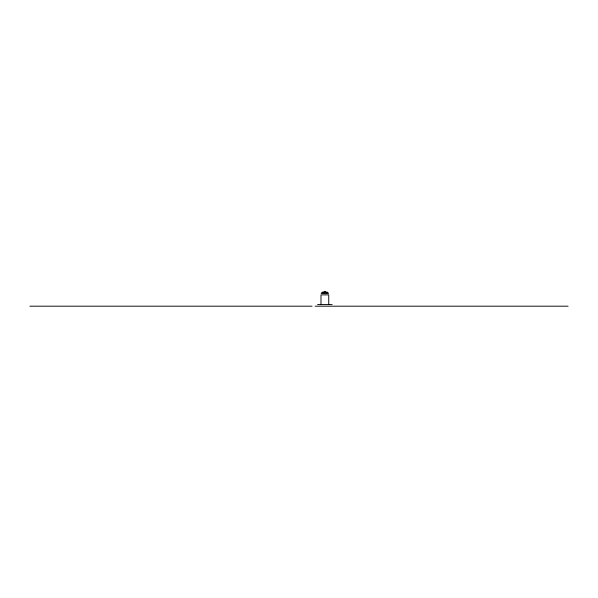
<?xml version="1.0" encoding="UTF-8"?>
<svg xmlns="http://www.w3.org/2000/svg" width="598" height="598" viewBox="0 0 598 598"><rect width="100%" height="100%" fill="white"/><g stroke="black" fill="none" stroke-linecap="round" stroke-linejoin="round"><path stroke-width="0.9" d="M324.064 291.809L325.656 291.809M322.285 292.13L327.435 292.13M321.642 292.616L328.078 292.616M321.156 293.424L328.564 293.424M317.59 304.576L332.137 304.576M29.9 306.191L312.089 306.191M315.116 306.191L568.1 306.191M328.743 304.576L328.743 294.881L320.999 294.881L320.984 304.576"/></g></svg>
